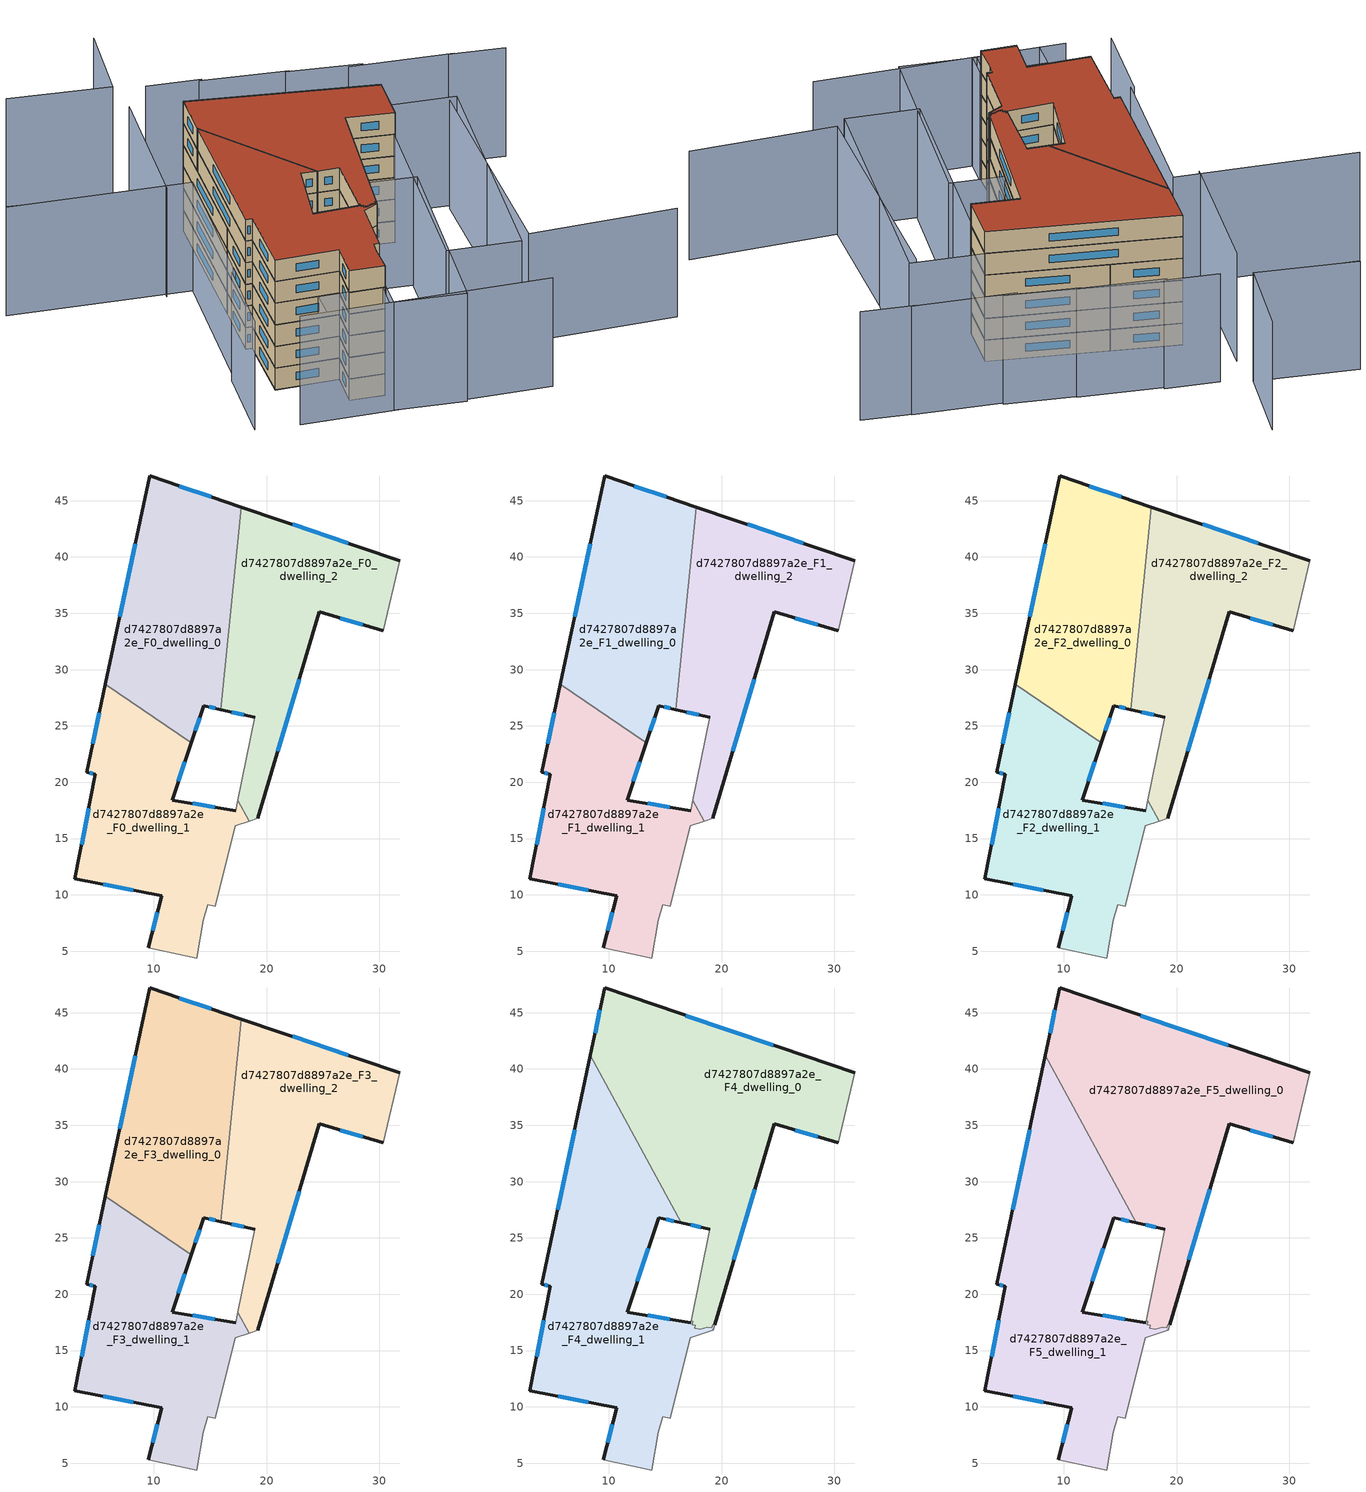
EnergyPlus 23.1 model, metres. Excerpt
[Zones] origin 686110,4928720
d7427807d8897a2e_F0_dwelling_0
 floor ground (EU_floor_Construction): 15.96,26.46 17.75,44.44 9.62,47.19 5.7,28.69 13.31,23.49 14.42,26.8 z0
 wall outside (EU_wall_Construction): 15.96,26.46 14.42,26.8 13.31,23.49 / 5.7,28.69 9.62,47.19 17.75,44.44 z0:3
 wall to d7427807d8897a2e_F0_dwelling_2 (EU_wall_Construction): 17.75,44.44 15.96,26.46 z0:3
 wall to d7427807d8897a2e_F0_dwelling_1 (EU_wall_Construction): 13.31,23.49 5.7,28.69 z0:3
 window (EU_Window_Construction): 15.46,26.57 14.92,26.69 / 14.06,25.72 13.67,24.57 / 6.97,34.71 8.35,41.18 / 12.27,46.3 15.11,45.33 z0.98:2.02
d7427807d8897a2e_F0_dwelling_1
 floor ground (EU_floor_Construction): 13.79,4.39 14.39,7.75 14.79,9.13 15.45,8.98 17.24,16.14 18.45,16.53 17.45,18.39 17.26,17.48 11.61,18.42 13.31,23.49 5.7,28.69 4.04,20.87 4.81,20.72 2.98,11.44 10.68,9.94 9.52,5.32 z0
 wall outside (EU_wall_Construction): 13.31,23.49 11.61,18.42 17.26,17.48 / 9.52,5.32 10.68,9.94 2.98,11.44 4.81,20.72 4.04,20.87 5.7,28.69 z0:3
 wall adiabatic (EU_wall_Construction): 17.26,17.48 17.45,18.39 / 18.45,16.53 17.24,16.14 15.45,8.98 14.79,9.13 14.39,7.75 13.79,4.39 9.52,5.32 z0:3
 wall to d7427807d8897a2e_F0_dwelling_2 (EU_wall_Construction): 17.45,18.39 18.45,16.53 z0:3
 window (EU_Window_Construction): 4.58,23.42 5.16,26.15 / 12.76,21.84 12.16,20.07 / 13.45,18.12 15.42,17.79 / 9.9,6.83 10.3,8.44 / 8.18,10.43 5.48,10.96 / 3.58,14.46 4.22,17.71 / 4.56,20.77 4.29,20.82 z0.98:2.02
d7427807d8897a2e_F0_dwelling_2
 floor ground (EU_floor_Construction): 19.24,16.78 24.67,35.12 30.38,33.43 31.82,39.67 17.75,44.44 15.96,26.46 18.96,25.77 17.45,18.39 18.45,16.53 z0
 wall outside (EU_wall_Construction): 30.38,33.43 24.67,35.12 19.24,16.78 / 18.96,25.77 15.96,26.46 / 17.75,44.44 31.82,39.67 z0:3
 wall adiabatic (EU_wall_Construction): 19.24,16.78 18.45,16.53 / 17.45,18.39 18.96,25.77 / 31.82,39.67 30.38,33.43 z0:3
 window (EU_Window_Construction): 28.52,33.98 26.53,34.57 / 22.9,29.16 21.01,22.75 / 17.98,25.99 16.93,26.23 / 22.33,42.89 27.24,41.22 z0.98:2.02
d7427807d8897a2e_F1_dwelling_0
 floor to d7427807d8897a2e_F0_dwelling_0 (EU_floor_Construction): 15.96,26.46 17.75,44.44 9.62,47.19 5.7,28.69 13.31,23.49 14.42,26.8 z3
 wall outside (EU_wall_Construction): 15.96,26.46 14.42,26.8 13.31,23.49 / 5.7,28.69 9.62,47.19 17.75,44.44 z3:6
 wall to d7427807d8897a2e_F1_dwelling_2 (EU_wall_Construction): 17.75,44.44 15.96,26.46 z3:6
 wall to d7427807d8897a2e_F1_dwelling_1 (EU_wall_Construction): 13.31,23.49 5.7,28.69 z3:6
 window (EU_Window_Construction): 15.46,26.57 14.92,26.69 / 14.06,25.72 13.67,24.57 / 6.97,34.71 8.35,41.18 / 12.27,46.3 15.11,45.33 z3.98:5.02
d7427807d8897a2e_F1_dwelling_1
 floor to d7427807d8897a2e_F0_dwelling_1 (EU_floor_Construction): 13.79,4.39 14.39,7.75 14.79,9.13 15.45,8.98 17.24,16.14 18.45,16.53 17.45,18.39 17.26,17.48 11.61,18.42 13.31,23.49 5.7,28.69 4.04,20.87 4.81,20.72 2.98,11.44 10.68,9.94 9.52,5.32 z3
 wall outside (EU_wall_Construction): 13.31,23.49 11.61,18.42 17.26,17.48 / 9.52,5.32 10.68,9.94 2.98,11.44 4.81,20.72 4.04,20.87 5.7,28.69 z3:6
 wall adiabatic (EU_wall_Construction): 17.26,17.48 17.45,18.39 / 18.45,16.53 17.24,16.14 15.45,8.98 14.79,9.13 14.39,7.75 13.79,4.39 9.52,5.32 z3:6
 wall to d7427807d8897a2e_F1_dwelling_2 (EU_wall_Construction): 17.45,18.39 18.45,16.53 z3:6
 window (EU_Window_Construction): 4.58,23.42 5.16,26.15 / 12.76,21.84 12.16,20.07 / 13.45,18.12 15.42,17.79 / 9.9,6.83 10.3,8.44 / 8.18,10.43 5.48,10.96 / 3.58,14.46 4.22,17.71 / 4.56,20.77 4.29,20.82 z3.98:5.02
d7427807d8897a2e_F1_dwelling_2
 floor to d7427807d8897a2e_F0_dwelling_2 (EU_floor_Construction): 19.24,16.78 24.67,35.12 30.38,33.43 31.82,39.67 17.75,44.44 15.96,26.46 18.96,25.77 17.45,18.39 18.45,16.53 z3
 wall outside (EU_wall_Construction): 30.38,33.43 24.67,35.12 19.24,16.78 / 18.96,25.77 15.96,26.46 / 17.75,44.44 31.82,39.67 z3:6
 wall adiabatic (EU_wall_Construction): 19.24,16.78 18.45,16.53 / 17.45,18.39 18.96,25.77 / 31.82,39.67 30.38,33.43 z3:6
 window (EU_Window_Construction): 28.52,33.98 26.53,34.57 / 22.9,29.16 21.01,22.75 / 17.98,25.99 16.93,26.23 / 22.33,42.89 27.24,41.22 z3.98:5.02
d7427807d8897a2e_F2_dwelling_0
 floor to d7427807d8897a2e_F1_dwelling_0 (EU_floor_Construction): 15.96,26.46 17.75,44.44 9.62,47.19 5.7,28.69 13.31,23.49 14.42,26.8 z6
 wall outside (EU_wall_Construction): 15.96,26.46 14.42,26.8 13.31,23.49 / 5.7,28.69 9.62,47.19 17.75,44.44 z6:9
 wall to d7427807d8897a2e_F2_dwelling_2 (EU_wall_Construction): 17.75,44.44 15.96,26.46 z6:9
 wall to d7427807d8897a2e_F2_dwelling_1 (EU_wall_Construction): 13.31,23.49 5.7,28.69 z6:9
 window (EU_Window_Construction): 15.46,26.57 14.92,26.69 / 14.06,25.72 13.67,24.57 / 6.97,34.71 8.35,41.18 / 12.27,46.3 15.11,45.33 z6.98:8.02
d7427807d8897a2e_F2_dwelling_1
 floor to d7427807d8897a2e_F1_dwelling_1 (EU_floor_Construction): 13.79,4.39 14.39,7.75 14.79,9.13 15.45,8.98 17.24,16.14 18.45,16.53 17.45,18.39 17.26,17.48 11.61,18.42 13.31,23.49 5.7,28.69 4.04,20.87 4.81,20.72 2.98,11.44 10.68,9.94 9.52,5.32 z6
 wall outside (EU_wall_Construction): 13.31,23.49 11.61,18.42 17.26,17.48 / 9.52,5.32 10.68,9.94 2.98,11.44 4.81,20.72 4.04,20.87 5.7,28.69 z6:9
 wall adiabatic (EU_wall_Construction): 17.26,17.48 17.45,18.39 / 18.45,16.53 17.24,16.14 15.45,8.98 14.79,9.13 14.39,7.75 13.79,4.39 9.52,5.32 z6:9
 wall to d7427807d8897a2e_F2_dwelling_2 (EU_wall_Construction): 17.45,18.39 18.45,16.53 z6:9
 window (EU_Window_Construction): 4.58,23.42 5.16,26.15 / 12.76,21.84 12.16,20.07 / 13.45,18.12 15.42,17.79 / 9.9,6.83 10.3,8.44 / 8.18,10.43 5.48,10.96 / 3.58,14.46 4.22,17.71 / 4.56,20.77 4.29,20.82 z6.98:8.02
d7427807d8897a2e_F2_dwelling_2
 floor to d7427807d8897a2e_F1_dwelling_2 (EU_floor_Construction): 19.24,16.78 24.67,35.12 30.38,33.43 31.82,39.67 17.75,44.44 15.96,26.46 18.96,25.77 17.45,18.39 18.45,16.53 z6
 wall outside (EU_wall_Construction): 30.38,33.43 24.67,35.12 19.24,16.78 / 18.96,25.77 15.96,26.46 / 17.75,44.44 31.82,39.67 z6:9
 wall adiabatic (EU_wall_Construction): 19.24,16.78 18.45,16.53 / 17.45,18.39 18.96,25.77 / 31.82,39.67 30.38,33.43 z6:9
 window (EU_Window_Construction): 28.52,33.98 26.53,34.57 / 22.9,29.16 21.01,22.75 / 17.98,25.99 16.93,26.23 / 22.33,42.89 27.24,41.22 z6.98:8.02
d7427807d8897a2e_F3_dwelling_0
 floor to d7427807d8897a2e_F2_dwelling_0 (EU_floor_Construction): 15.96,26.46 17.75,44.44 9.62,47.19 5.7,28.69 13.31,23.49 14.42,26.8 z9
 wall outside (EU_wall_Construction): 15.96,26.46 14.42,26.8 13.31,23.49 / 5.7,28.69 9.62,47.19 17.75,44.44 z9:12
 wall to d7427807d8897a2e_F3_dwelling_2 (EU_wall_Construction): 17.75,44.44 15.96,26.46 z9:12
 wall to d7427807d8897a2e_F3_dwelling_1 (EU_wall_Construction): 13.31,23.49 5.7,28.69 z9:12
 window (EU_Window_Construction): 15.46,26.57 14.92,26.69 / 14.06,25.72 13.67,24.57 / 6.97,34.71 8.35,41.18 / 12.27,46.3 15.11,45.33 z9.98:11.02
d7427807d8897a2e_F3_dwelling_1
 floor to d7427807d8897a2e_F2_dwelling_1 (EU_floor_Construction): 13.79,4.39 14.39,7.75 14.79,9.13 15.45,8.98 17.24,16.14 18.45,16.53 17.45,18.39 17.26,17.48 11.61,18.42 13.31,23.49 5.7,28.69 4.04,20.87 4.81,20.72 2.98,11.44 10.68,9.94 9.52,5.32 z9
 wall outside (EU_wall_Construction): 13.31,23.49 11.61,18.42 17.26,17.48 / 9.52,5.32 10.68,9.94 2.98,11.44 4.81,20.72 4.04,20.87 5.7,28.69 z9:12
 wall adiabatic (EU_wall_Construction): 17.26,17.48 17.45,18.39 / 18.45,16.53 17.24,16.14 15.45,8.98 14.79,9.13 14.39,7.75 13.79,4.39 9.52,5.32 z9:12
 wall to d7427807d8897a2e_F3_dwelling_2 (EU_wall_Construction): 17.45,18.39 18.45,16.53 z9:12
 window (EU_Window_Construction): 4.58,23.42 5.16,26.15 / 12.76,21.84 12.16,20.07 / 13.45,18.12 15.42,17.79 / 9.9,6.83 10.3,8.44 / 8.18,10.43 5.48,10.96 / 3.58,14.46 4.22,17.71 / 4.56,20.77 4.29,20.82 z9.98:11.02
d7427807d8897a2e_F3_dwelling_2
 floor to d7427807d8897a2e_F2_dwelling_2 (EU_floor_Construction): 19.24,16.78 24.67,35.12 30.38,33.43 31.82,39.67 17.75,44.44 15.96,26.46 18.96,25.77 17.45,18.39 18.45,16.53 z9
 wall outside (EU_wall_Construction): 30.38,33.43 24.67,35.12 19.24,16.78 / 18.96,25.77 15.96,26.46 / 17.75,44.44 31.82,39.67 z9:12
 wall adiabatic (EU_wall_Construction): 19.24,16.78 18.45,16.53 / 17.45,18.39 18.96,25.77 / 31.82,39.67 30.38,33.43 z9:12
 window (EU_Window_Construction): 28.52,33.98 26.53,34.57 / 22.9,29.16 21.01,22.75 / 17.98,25.99 16.93,26.23 / 22.33,42.89 27.24,41.22 z9.98:11.02
d7427807d8897a2e_F4_dwelling_0
 floor to d7427807d8897a2e_F3_dwelling_0 (EU_floor_Construction): 16.02,27.11 17.75,44.44 9.62,47.19 8.36,41.22 z12
 floor to d7427807d8897a2e_F3_dwelling_2 (EU_floor_Construction): 19.39,17.28 24.67,35.12 30.38,33.43 31.82,39.67 17.75,44.44 16.02,27.11 16.43,26.35 18.96,25.77 17.45,18.39 18.24,16.93 18.72,17.09 19.15,17.02 19.24,17.31 z12
 floor to d7427807d8897a2e_F3_dwelling_1 (EU_floor_Construction): 18.24,16.93 17.45,18.39 17.29,17.63 17.44,17.61 17.38,17.31 17.67,17.26 17.61,16.97 18.1,16.89 z12
 wall outside (EU_wall_Construction): 18.96,25.77 16.44,26.35 / 8.35,41.22 9.62,47.19 31.82,39.67 / 30.38,33.43 24.67,35.12 19.39,17.28 z12:15
 wall adiabatic (EU_wall_Construction): 17.29,17.63 18.96,25.77 / 31.82,39.67 30.38,33.43 / 19.24,17.31 19.15,17.02 18.72,17.09 18.09,16.89 17.61,16.97 z12:15
 wall to d7427807d8897a2e_F4_dwelling_1 (EU_wall_Construction): 16.44,26.35 8.36,41.22 / 19.39,17.28 19.24,17.31 / 17.61,16.97 17.67,17.26 17.38,17.31 17.44,17.61 17.29,17.63 z12:15
 window (EU_Window_Construction): 18.14,25.96 17.26,26.16 / 8.77,43.16 9.21,45.25 / 16.84,44.75 24.6,42.12 / 28.52,33.98 26.53,34.57 / 22.95,29.32 21.11,23.08 z12.98:14.02
d7427807d8897a2e_F4_dwelling_1
 floor to d7427807d8897a2e_F3_dwelling_0 (EU_floor_Construction): 13.31,23.49 14.42,26.8 15.96,26.46 16.02,27.11 8.36,41.22 5.7,28.69 z12
 floor to d7427807d8897a2e_F3_dwelling_1 (EU_floor_Construction): 13.79,4.39 14.39,7.75 14.79,9.13 15.45,8.98 17.24,16.14 18.45,16.53 18.24,16.93 18.1,16.89 17.61,16.97 17.67,17.26 17.38,17.31 17.44,17.61 17.29,17.63 17.26,17.48 11.61,18.42 13.31,23.49 5.7,28.69 4.04,20.87 4.81,20.72 2.98,11.44 10.68,9.94 9.52,5.32 z12
 floor to d7427807d8897a2e_F3_dwelling_2 (EU_floor_Construction): 16.43,26.35 16.02,27.11 15.96,26.46 z12; 19.24,16.78 19.39,17.28 19.24,17.31 19.15,17.02 18.72,17.09 18.24,16.93 18.45,16.53 z12
 wall outside (EU_wall_Construction): 9.52,5.32 10.68,9.94 2.98,11.44 4.81,20.72 4.04,20.87 8.35,41.22 / 16.44,26.35 14.42,26.8 11.61,18.42 17.26,17.48 z12:15
 wall adiabatic (EU_wall_Construction): 17.26,17.48 17.29,17.63 / 17.61,16.97 18.1,16.89 18.72,17.09 19.15,17.02 19.24,17.31 / 19.39,17.28 19.3,16.99 19.29,16.95 19.24,16.78 17.24,16.14 15.45,8.98 14.79,9.13 14.39,7.75 13.79,4.39 9.52,5.32 z12:15
 window (EU_Window_Construction): 9.9,6.83 10.3,8.44 / 8.18,10.43 5.48,10.96 / 3.58,14.46 4.22,17.71 / 4.56,20.77 4.29,20.82 / 5.44,27.49 6.95,34.6 / 15.78,26.49 15.08,26.65 / 13.51,24.08 12.52,21.15 / 13.45,18.12 15.42,17.79 z12.98:14.02
d7427807d8897a2e_F5_dwelling_0
 floor to d7427807d8897a2e_F4_dwelling_0 (EU_floor_Construction): 19.39,17.28 24.67,35.12 30.38,33.43 31.82,39.67 9.62,47.19 8.35,41.22 16.44,26.35 18.96,25.77 17.29,17.63 17.44,17.61 17.38,17.31 17.67,17.26 17.61,16.97 18.1,16.89 18.72,17.09 19.15,17.02 19.24,17.31 z15
 wall outside (EU_wall_Construction): 18.96,25.77 16.44,26.35 / 8.35,41.22 9.62,47.19 31.82,39.67 / 30.38,33.43 24.67,35.12 19.39,17.28 z15:18
 wall adiabatic (EU_wall_Construction): 17.29,17.63 18.96,25.77 / 31.82,39.67 30.38,33.43 / 19.24,17.31 19.15,17.02 18.72,17.09 18.09,16.89 17.61,16.97 z15:18
 wall to d7427807d8897a2e_F5_dwelling_1 (EU_wall_Construction): 16.44,26.35 8.36,41.22 / 19.39,17.28 19.24,17.31 / 17.61,16.97 17.67,17.26 17.38,17.31 17.44,17.61 17.29,17.63 z15:18
 window (EU_Window_Construction): 18.14,25.96 17.26,26.16 / 8.77,43.16 9.21,45.25 / 16.84,44.75 24.6,42.12 / 28.52,33.98 26.53,34.57 / 22.95,29.32 21.11,23.08 z15.98:17.02
 roof outside (EU_roof_Construction): 31.82,39.67 30.38,33.43 24.67,35.12 19.39,17.28 19.24,17.31 19.15,17.02 18.72,17.09 18.1,16.89 17.61,16.97 17.67,17.26 17.38,17.31 17.44,17.61 17.29,17.63 18.96,25.77 16.44,26.35 8.35,41.22 9.62,47.19 z18
d7427807d8897a2e_F5_dwelling_1
 floor to d7427807d8897a2e_F4_dwelling_1 (EU_floor_Construction): 13.79,4.39 14.39,7.75 14.79,9.13 15.45,8.98 17.24,16.14 19.24,16.78 19.29,16.95 19.3,16.99 19.39,17.28 19.24,17.31 19.15,17.02 18.72,17.09 18.09,16.89 17.61,16.97 17.67,17.26 17.38,17.31 17.44,17.61 17.29,17.63 17.26,17.48 11.61,18.42 14.42,26.8 16.44,26.35 8.35,41.22 4.04,20.87 4.81,20.72 2.98,11.44 10.68,9.94 9.52,5.32 z15
 wall outside (EU_wall_Construction): 9.52,5.32 10.68,9.94 2.98,11.44 4.81,20.72 4.04,20.87 8.35,41.22 / 16.44,26.35 14.42,26.8 11.61,18.42 17.26,17.48 z15:18
 wall adiabatic (EU_wall_Construction): 17.26,17.48 17.29,17.63 / 17.61,16.97 18.1,16.89 18.72,17.09 19.15,17.02 19.24,17.31 / 19.39,17.28 19.3,16.99 19.29,16.95 19.24,16.78 17.24,16.14 15.45,8.98 14.79,9.13 14.39,7.75 13.79,4.39 9.52,5.32 z15:18
 window (EU_Window_Construction): 9.9,6.83 10.3,8.44 / 8.18,10.43 5.48,10.96 / 3.58,14.46 4.22,17.71 / 4.56,20.77 4.29,20.82 / 5.44,27.49 6.95,34.6 / 15.78,26.49 15.08,26.65 / 13.51,24.08 12.52,21.15 / 13.45,18.12 15.42,17.79 z15.98:17.02
 roof outside (EU_roof_Construction): 8.35,41.22 16.44,26.35 14.42,26.8 11.61,18.42 17.26,17.48 17.29,17.63 17.44,17.61 17.38,17.31 17.67,17.26 17.61,16.97 18.09,16.89 18.72,17.09 19.15,17.02 19.24,17.31 19.39,17.28 19.3,16.99 19.29,16.95 19.24,16.78 17.24,16.14 15.45,8.98 14.79,9.13 14.39,7.75 13.79,4.39 9.52,5.32 10.68,9.94 2.98,11.44 4.81,20.72 4.04,20.87 z18
shading: 2.02,3.39 32.11,-2.94 / -0.59,15.62 -3.21,4.83 / 52.02,3.73 34.1,6.97 / 34.1,6.97 39.53,37.02 / -17.28,40.47 4.57,35.19 / 4.57,35.19 -0.22,15.37 / 5.69,53.28 1.25,35.44 / 9.02,68.47 5.98,58 / 5.98,58 -6.24,61.55 / 15.99,54.62 9.5,56.36 / 50.63,44.16 44.09,46.03 / 44.76,45.86 32.48,49.02 / 34.24,48.86 25.4,51.47 / 25.89,51.5 15.58,54.42 / 13.19,1.04 5.2,2.72 / 5.2,2.72 5.93,6.19 / 5.93,6.19 13.92,4.51 / 13.92,4.51 13.19,1.04 / 28.4,24.04 21.68,-1.22 / 21.68,-1.22 12.64,1.19 / 12.64,1.19 19.37,26.45 / 19.37,26.45 28.4,24.04 / 23.82,8.12 31.82,39.67 / 31.82,39.67 40.66,37.43 / 40.66,37.43 32.66,5.88 / 32.66,5.88 23.82,8.12 z0:15
[Building]
EU S2 Campaign: North Axis=0; Terrain=City; Solar Distribution=FullExterior
[Site:Location]
Bologna: Latitude=44.5; Longitude=11.25; Time Zone=1; Elevation=37
[SizingPeriod:WeatherFileDays]
AnnualSizingPeriod: Begin Month=1; Begin Day of Month=1; End Month=12; End Day of Month=31; Day of Week for Start Day=Monday; Use Weather File Daylight Saving Period=No; Use Weather File Rain and Snow Indicators=No
[MATERIAL]
EU_InternalMass_Material: Roughness=MediumRough; Thickness=0.1; Conductivity=1; Density=1800; Specific Heat=900; Thermal Absorptance=0.9; Solar Absorptance=0.7; Visible Absorptance=0.7
[MATERIAL:NOMASS] Roughness=MediumRough; Thermal Absorptance=0.9; Solar Absorptance=0.7; Visible Absorptance=0.7
Name | Thermal Resistance
EU_wall_NoMass | 0.905828
EU_roof_NoMass | 0.37593
EU_floor_NoMass | 0.67114
[WINDOWMATERIAL:SIMPLEGLAZINGSYSTEM]
EU_Window_SimpleGlazing: UFactor=4.52486; Solar Heat Gain Coefficient=0.85; Visible Transmittance=0.85
[CONSTRUCTION]
EU_wall_Construction: EU_wall_NoMass
EU_roof_Construction: EU_roof_NoMass
EU_floor_Construction: EU_floor_NoMass
EU_InternalMass_Construction: EU_InternalMass_Material
EU_Window_Construction: EU_Window_SimpleGlazing
[ZONE] Type=1; Multiplier=1; Ceiling Height=autocalculate; Floor Area=autocalculate; Part of Total Floor Area=Yes
Name | Volume
d7427807d8897a2e_F0_dwelling_0; d7427807d8897a2e_F1_dwelling_0; d7427807d8897a2e_F2_dwelling_0; d7427807d8897a2e_F3_dwelling_0 | 570.88
d7427807d8897a2e_F4_dwelling_0 | 884.9
d7427807d8897a2e_F5_dwelling_0 | 884.923
d7427807d8897a2e_F0_dwelling_1 | 570.863
d7427807d8897a2e_F1_dwelling_1; d7427807d8897a2e_F2_dwelling_1; d7427807d8897a2e_F3_dwelling_1 | 570.864
d7427807d8897a2e_F4_dwelling_1 | 827.707
d7427807d8897a2e_F5_dwelling_1 | 827.734
d7427807d8897a2e_F0_dwelling_2 | 570.882
d7427807d8897a2e_F1_dwelling_2; d7427807d8897a2e_F2_dwelling_2; d7427807d8897a2e_F3_dwelling_2 | 570.881
[INTERNALMASS] Construction=EU_InternalMass_Construction
Name | Zone or ZoneList | Surface Area
d7427807d8897a2e_F0_dwelling_0_EU_InternalMass | d7427807d8897a2e_F0_dwelling_0 | 190.293
d7427807d8897a2e_F0_dwelling_1_EU_InternalMass | d7427807d8897a2e_F0_dwelling_1 | 190.288
d7427807d8897a2e_F0_dwelling_2_EU_InternalMass | d7427807d8897a2e_F0_dwelling_2 | 190.294
d7427807d8897a2e_F1_dwelling_0_EU_InternalMass | d7427807d8897a2e_F1_dwelling_0 | 190.293
d7427807d8897a2e_F1_dwelling_1_EU_InternalMass | d7427807d8897a2e_F1_dwelling_1 | 190.288
d7427807d8897a2e_F1_dwelling_2_EU_InternalMass | d7427807d8897a2e_F1_dwelling_2 | 190.294
d7427807d8897a2e_F2_dwelling_0_EU_InternalMass | d7427807d8897a2e_F2_dwelling_0 | 190.293
d7427807d8897a2e_F2_dwelling_1_EU_InternalMass | d7427807d8897a2e_F2_dwelling_1 | 190.288
d7427807d8897a2e_F2_dwelling_2_EU_InternalMass | d7427807d8897a2e_F2_dwelling_2 | 190.294
d7427807d8897a2e_F3_dwelling_0_EU_InternalMass | d7427807d8897a2e_F3_dwelling_0 | 190.293
d7427807d8897a2e_F3_dwelling_1_EU_InternalMass | d7427807d8897a2e_F3_dwelling_1 | 190.288
d7427807d8897a2e_F3_dwelling_2_EU_InternalMass | d7427807d8897a2e_F3_dwelling_2 | 190.294
d7427807d8897a2e_F4_dwelling_0_EU_InternalMass | d7427807d8897a2e_F4_dwelling_0 | 294.976
d7427807d8897a2e_F4_dwelling_1_EU_InternalMass | d7427807d8897a2e_F4_dwelling_1 | 275.912
d7427807d8897a2e_F5_dwelling_0_EU_InternalMass | d7427807d8897a2e_F5_dwelling_0 | 294.976
d7427807d8897a2e_F5_dwelling_1_EU_InternalMass | d7427807d8897a2e_F5_dwelling_1 | 275.912
[OTHEREQUIPMENT] Fuel Type=Electricity; Design Level Calculation Method=Watts/Area; Power per Zone Floor Area=1; Fraction Latent=0; Fraction Radiant=0; Fraction Lost=0; Carbon Dioxide Generation Rate=0; EndUse Subcategory=EU_Step8_InternalGains
Name | Zone or ZoneList or Space or SpaceList | Schedule
EU_Step8_InternalGain_d7427807d8897a2e_F0_dwelling_0_f000 | d7427807d8897a2e_F0_dwelling_0 | EU_Step8_GainSchedule_d7427807d8897a2e_F0_dwelling_0_f000
EU_Step8_InternalGain_d7427807d8897a2e_F0_dwelling_1_f000 | d7427807d8897a2e_F0_dwelling_1 | EU_Step8_GainSchedule_d7427807d8897a2e_F0_dwelling_1_f000
EU_Step8_InternalGain_d7427807d8897a2e_F0_dwelling_2_f000 | d7427807d8897a2e_F0_dwelling_2 | EU_Step8_GainSchedule_d7427807d8897a2e_F0_dwelling_2_f000
EU_Step8_InternalGain_d7427807d8897a2e_F1_dwelling_0_f000 | d7427807d8897a2e_F1_dwelling_0 | EU_Step8_GainSchedule_d7427807d8897a2e_F1_dwelling_0_f000
EU_Step8_InternalGain_d7427807d8897a2e_F1_dwelling_1_f000 | d7427807d8897a2e_F1_dwelling_1 | EU_Step8_GainSchedule_d7427807d8897a2e_F1_dwelling_1_f000
EU_Step8_InternalGain_d7427807d8897a2e_F1_dwelling_2_f000 | d7427807d8897a2e_F1_dwelling_2 | EU_Step8_GainSchedule_d7427807d8897a2e_F1_dwelling_2_f000
EU_Step8_InternalGain_d7427807d8897a2e_F2_dwelling_0_f000 | d7427807d8897a2e_F2_dwelling_0 | EU_Step8_GainSchedule_d7427807d8897a2e_F2_dwelling_0_f000
EU_Step8_InternalGain_d7427807d8897a2e_F2_dwelling_1_f000 | d7427807d8897a2e_F2_dwelling_1 | EU_Step8_GainSchedule_d7427807d8897a2e_F2_dwelling_1_f000
EU_Step8_InternalGain_d7427807d8897a2e_F2_dwelling_2_f000 | d7427807d8897a2e_F2_dwelling_2 | EU_Step8_GainSchedule_d7427807d8897a2e_F2_dwelling_2_f000
EU_Step8_InternalGain_d7427807d8897a2e_F3_dwelling_0_f000 | d7427807d8897a2e_F3_dwelling_0 | EU_Step8_GainSchedule_d7427807d8897a2e_F3_dwelling_0_f000
EU_Step8_InternalGain_d7427807d8897a2e_F3_dwelling_1_f000 | d7427807d8897a2e_F3_dwelling_1 | EU_Step8_GainSchedule_d7427807d8897a2e_F3_dwelling_1_f000
EU_Step8_InternalGain_d7427807d8897a2e_F3_dwelling_2_f000 | d7427807d8897a2e_F3_dwelling_2 | EU_Step8_GainSchedule_d7427807d8897a2e_F3_dwelling_2_f000
EU_Step8_InternalGain_d7427807d8897a2e_F4_dwelling_0_f000 | d7427807d8897a2e_F4_dwelling_0 | EU_Step8_GainSchedule_d7427807d8897a2e_F4_dwelling_0_f000
EU_Step8_InternalGain_d7427807d8897a2e_F4_dwelling_1_f000 | d7427807d8897a2e_F4_dwelling_1 | EU_Step8_GainSchedule_d7427807d8897a2e_F4_dwelling_1_f000
EU_Step8_InternalGain_d7427807d8897a2e_F5_dwelling_0_f000 | d7427807d8897a2e_F5_dwelling_0 | EU_Step8_GainSchedule_d7427807d8897a2e_F5_dwelling_0_f000
EU_Step8_InternalGain_d7427807d8897a2e_F5_dwelling_1_f000 | d7427807d8897a2e_F5_dwelling_1 | EU_Step8_GainSchedule_d7427807d8897a2e_F5_dwelling_1_f000
[ZONEVENTILATION:DESIGNFLOWRATE] Schedule=EU_AlwaysOn; Design Flow Rate Calculation Method=AirChanges/Hour; Air Changes per Hour=0.73129; Ventilation Type=Natural; Fan Pressure Rise=0; Fan Total Efficiency=1; Constant Term Coefficient=1; Temperature Term Coefficient=0; Velocity Term Coefficient=0; Velocity Squared Term Coefficient=0; Minimum Indoor Temperature=-100; Maximum Indoor Temperature=100; Delta Temperature=-100; Minimum Outdoor Temperature=-100; Maximum Outdoor Temperature=100; Maximum Wind Speed=40
Name | Zone or ZoneList or Space or SpaceList
EU_ConstantAir_d7427807d8897a2e_F0_dwelling_0 | d7427807d8897a2e_F0_dwelling_0
EU_ConstantAir_d7427807d8897a2e_F0_dwelling_1 | d7427807d8897a2e_F0_dwelling_1
EU_ConstantAir_d7427807d8897a2e_F0_dwelling_2 | d7427807d8897a2e_F0_dwelling_2
EU_ConstantAir_d7427807d8897a2e_F1_dwelling_0 | d7427807d8897a2e_F1_dwelling_0
EU_ConstantAir_d7427807d8897a2e_F1_dwelling_1 | d7427807d8897a2e_F1_dwelling_1
EU_ConstantAir_d7427807d8897a2e_F1_dwelling_2 | d7427807d8897a2e_F1_dwelling_2
EU_ConstantAir_d7427807d8897a2e_F2_dwelling_0 | d7427807d8897a2e_F2_dwelling_0
EU_ConstantAir_d7427807d8897a2e_F2_dwelling_1 | d7427807d8897a2e_F2_dwelling_1
EU_ConstantAir_d7427807d8897a2e_F2_dwelling_2 | d7427807d8897a2e_F2_dwelling_2
EU_ConstantAir_d7427807d8897a2e_F3_dwelling_0 | d7427807d8897a2e_F3_dwelling_0
EU_ConstantAir_d7427807d8897a2e_F3_dwelling_1 | d7427807d8897a2e_F3_dwelling_1
EU_ConstantAir_d7427807d8897a2e_F3_dwelling_2 | d7427807d8897a2e_F3_dwelling_2
EU_ConstantAir_d7427807d8897a2e_F4_dwelling_0 | d7427807d8897a2e_F4_dwelling_0
EU_ConstantAir_d7427807d8897a2e_F4_dwelling_1 | d7427807d8897a2e_F4_dwelling_1
EU_ConstantAir_d7427807d8897a2e_F5_dwelling_0 | d7427807d8897a2e_F5_dwelling_0
EU_ConstantAir_d7427807d8897a2e_F5_dwelling_1 | d7427807d8897a2e_F5_dwelling_1
[HVACTEMPLATE:THERMOSTAT] Constant Heating Setpoint=20; Constant Cooling Setpoint=50
EU_HeatOnly_d7427807d8897a2e_F0_dwelling_0; EU_HeatOnly_d7427807d8897a2e_F0_dwelling_1; EU_HeatOnly_d7427807d8897a2e_F0_dwelling_2; EU_HeatOnly_d7427807d8897a2e_F1_dwelling_0; EU_HeatOnly_d7427807d8897a2e_F1_dwelling_1; EU_HeatOnly_d7427807d8897a2e_F1_dwelling_2; EU_HeatOnly_d7427807d8897a2e_F2_dwelling_0; EU_HeatOnly_d7427807d8897a2e_F2_dwelling_1; EU_HeatOnly_d7427807d8897a2e_F2_dwelling_2; EU_HeatOnly_d7427807d8897a2e_F3_dwelling_0; EU_HeatOnly_d7427807d8897a2e_F3_dwelling_1; EU_HeatOnly_d7427807d8897a2e_F3_dwelling_2; EU_HeatOnly_d7427807d8897a2e_F4_dwelling_0; EU_HeatOnly_d7427807d8897a2e_F4_dwelling_1; EU_HeatOnly_d7427807d8897a2e_F5_dwelling_0; EU_HeatOnly_d7427807d8897a2e_F5_dwelling_1
[HVACTEMPLATE:ZONE:IDEALLOADSAIRSYSTEM] System Availability Schedule=EU_AlwaysOn; Maximum Heating Supply Air Temperature=50; Minimum Cooling Supply Air Temperature=13; Maximum Heating Supply Air Humidity Ratio=0.0156; Minimum Cooling Supply Air Humidity Ratio=0.0077; Heating Limit=NoLimit; Cooling Limit=NoLimit; Heating Availability Schedule=EU_AlwaysOn; Cooling Availability Schedule=EU_CoolingOff; Dehumidification Control Type=ConstantSensibleHeatRatio; Cooling Sensible Heat Ratio=0.7; Dehumidification Setpoint=60; Humidification Control Type=None; Humidification Setpoint=30; Outdoor Air Method=None; Outdoor Air Flow Rate per Person=0.00944; Outdoor Air Flow Rate per Zone Floor Area=0; Outdoor Air Flow Rate per Zone=0; Demand Controlled Ventilation Type=None; Outdoor Air Economizer Type=NoEconomizer; Heat Recovery Type=None; Sensible Heat Recovery Effectiveness=0.7; Latent Heat Recovery Effectiveness=0.65
Name | Template Thermostat
d7427807d8897a2e_F0_dwelling_0 | EU_HeatOnly_d7427807d8897a2e_F0_dwelling_0
d7427807d8897a2e_F0_dwelling_1 | EU_HeatOnly_d7427807d8897a2e_F0_dwelling_1
d7427807d8897a2e_F0_dwelling_2 | EU_HeatOnly_d7427807d8897a2e_F0_dwelling_2
d7427807d8897a2e_F1_dwelling_0 | EU_HeatOnly_d7427807d8897a2e_F1_dwelling_0
d7427807d8897a2e_F1_dwelling_1 | EU_HeatOnly_d7427807d8897a2e_F1_dwelling_1
d7427807d8897a2e_F1_dwelling_2 | EU_HeatOnly_d7427807d8897a2e_F1_dwelling_2
d7427807d8897a2e_F2_dwelling_0 | EU_HeatOnly_d7427807d8897a2e_F2_dwelling_0
d7427807d8897a2e_F2_dwelling_1 | EU_HeatOnly_d7427807d8897a2e_F2_dwelling_1
d7427807d8897a2e_F2_dwelling_2 | EU_HeatOnly_d7427807d8897a2e_F2_dwelling_2
d7427807d8897a2e_F3_dwelling_0 | EU_HeatOnly_d7427807d8897a2e_F3_dwelling_0
d7427807d8897a2e_F3_dwelling_1 | EU_HeatOnly_d7427807d8897a2e_F3_dwelling_1
d7427807d8897a2e_F3_dwelling_2 | EU_HeatOnly_d7427807d8897a2e_F3_dwelling_2
d7427807d8897a2e_F4_dwelling_0 | EU_HeatOnly_d7427807d8897a2e_F4_dwelling_0
d7427807d8897a2e_F4_dwelling_1 | EU_HeatOnly_d7427807d8897a2e_F4_dwelling_1
d7427807d8897a2e_F5_dwelling_0 | EU_HeatOnly_d7427807d8897a2e_F5_dwelling_0
d7427807d8897a2e_F5_dwelling_1 | EU_HeatOnly_d7427807d8897a2e_F5_dwelling_1
[SIZING:ZONE] Zone Cooling Design Supply Air Temperature Input Method=SupplyAirTemperature; Zone Cooling Design Supply Air Temperature=13; Zone Heating Design Supply Air Temperature Input Method=SupplyAirTemperature; Zone Heating Design Supply Air Temperature=50; Zone Cooling Design Supply Air Humidity Ratio=0.008; Zone Heating Design Supply Air Humidity Ratio=0.008; Cooling Design Air Flow Method=DesignDay; Cooling Design Air Flow Rate=0; Cooling Minimum Air Flow per Zone Floor Area=0.000762; Cooling Minimum Air Flow=0; Cooling Minimum Air Flow Fraction=0.2; Heating Design Air Flow Method=DesignDay; Heating Design Air Flow Rate=0; Heating Maximum Air Flow per Zone Floor Area=0.002032; Heating Maximum Air Flow=0.141576; Heating Maximum Air Flow Fraction=0.3; Account for Dedicated Outdoor Air System=No; Dedicated Outdoor Air System Control Strategy=NeutralSupplyAir; Dedicated Outdoor Air Low Setpoint Temperature for Design=autosize; Dedicated Outdoor Air High Setpoint Temperature for Design=autosize; Zone Load Sizing Method=Sensible Load Only No Latent Load; Zone Latent Cooling Design Supply Air Humidity Ratio Input Method=HumidityRatioDifference; Zone Cooling Design Supply Air Humidity Ratio Difference=0.005; Zone Latent Heating Design Supply Air Humidity Ratio Input Method=HumidityRatioDifference; Zone Humidification Design Supply Air Humidity Ratio Difference=0.005
d7427807d8897a2e_F0_dwelling_0; d7427807d8897a2e_F0_dwelling_1; d7427807d8897a2e_F0_dwelling_2; d7427807d8897a2e_F1_dwelling_0; d7427807d8897a2e_F1_dwelling_1; d7427807d8897a2e_F1_dwelling_2; d7427807d8897a2e_F2_dwelling_0; d7427807d8897a2e_F2_dwelling_1; d7427807d8897a2e_F2_dwelling_2; d7427807d8897a2e_F3_dwelling_0; d7427807d8897a2e_F3_dwelling_1; d7427807d8897a2e_F3_dwelling_2; d7427807d8897a2e_F4_dwelling_0; d7427807d8897a2e_F4_dwelling_1; d7427807d8897a2e_F5_dwelling_0; d7427807d8897a2e_F5_dwelling_1
[SCHEDULE:CONSTANT]
Name | Hourly Value
EU_AlwaysOn | 1
EU_CoolingOff | 0
[SCHEDULE:FILE] Column Number=1; Rows to Skip at Top=0; Number of Hours of Data=8760; Column Separator=Comma; Interpolate to Timestep=No; Minutes per Item=60; Adjust Schedule for Daylight Savings=Yes
Name | File
EU_Step8_GainSchedule_d7427807d8897a2e_F0_dwelling_0_f000 | ../../schedules/d7427807d8897a2e/d7427807d8897a2e_F0_dwelling_0_f000_gain.csv
EU_Step8_GainSchedule_d7427807d8897a2e_F0_dwelling_1_f000 | ../../schedules/d7427807d8897a2e/d7427807d8897a2e_F0_dwelling_1_f000_gain.csv
EU_Step8_GainSchedule_d7427807d8897a2e_F0_dwelling_2_f000 | ../../schedules/d7427807d8897a2e/d7427807d8897a2e_F0_dwelling_2_f000_gain.csv
EU_Step8_GainSchedule_d7427807d8897a2e_F1_dwelling_0_f000 | ../../schedules/d7427807d8897a2e/d7427807d8897a2e_F1_dwelling_0_f000_gain.csv
EU_Step8_GainSchedule_d7427807d8897a2e_F1_dwelling_1_f000 | ../../schedules/d7427807d8897a2e/d7427807d8897a2e_F1_dwelling_1_f000_gain.csv
EU_Step8_GainSchedule_d7427807d8897a2e_F1_dwelling_2_f000 | ../../schedules/d7427807d8897a2e/d7427807d8897a2e_F1_dwelling_2_f000_gain.csv
EU_Step8_GainSchedule_d7427807d8897a2e_F2_dwelling_0_f000 | ../../schedules/d7427807d8897a2e/d7427807d8897a2e_F2_dwelling_0_f000_gain.csv
EU_Step8_GainSchedule_d7427807d8897a2e_F2_dwelling_1_f000 | ../../schedules/d7427807d8897a2e/d7427807d8897a2e_F2_dwelling_1_f000_gain.csv
EU_Step8_GainSchedule_d7427807d8897a2e_F2_dwelling_2_f000 | ../../schedules/d7427807d8897a2e/d7427807d8897a2e_F2_dwelling_2_f000_gain.csv
EU_Step8_GainSchedule_d7427807d8897a2e_F3_dwelling_0_f000 | ../../schedules/d7427807d8897a2e/d7427807d8897a2e_F3_dwelling_0_f000_gain.csv
EU_Step8_GainSchedule_d7427807d8897a2e_F3_dwelling_1_f000 | ../../schedules/d7427807d8897a2e/d7427807d8897a2e_F3_dwelling_1_f000_gain.csv
EU_Step8_GainSchedule_d7427807d8897a2e_F3_dwelling_2_f000 | ../../schedules/d7427807d8897a2e/d7427807d8897a2e_F3_dwelling_2_f000_gain.csv
EU_Step8_GainSchedule_d7427807d8897a2e_F4_dwelling_0_f000 | ../../schedules/d7427807d8897a2e/d7427807d8897a2e_F4_dwelling_0_f000_gain.csv
EU_Step8_GainSchedule_d7427807d8897a2e_F4_dwelling_1_f000 | ../../schedules/d7427807d8897a2e/d7427807d8897a2e_F4_dwelling_1_f000_gain.csv
EU_Step8_GainSchedule_d7427807d8897a2e_F5_dwelling_0_f000 | ../../schedules/d7427807d8897a2e/d7427807d8897a2e_F5_dwelling_0_f000_gain.csv
EU_Step8_GainSchedule_d7427807d8897a2e_F5_dwelling_1_f000 | ../../schedules/d7427807d8897a2e/d7427807d8897a2e_F5_dwelling_1_f000_gain.csv
